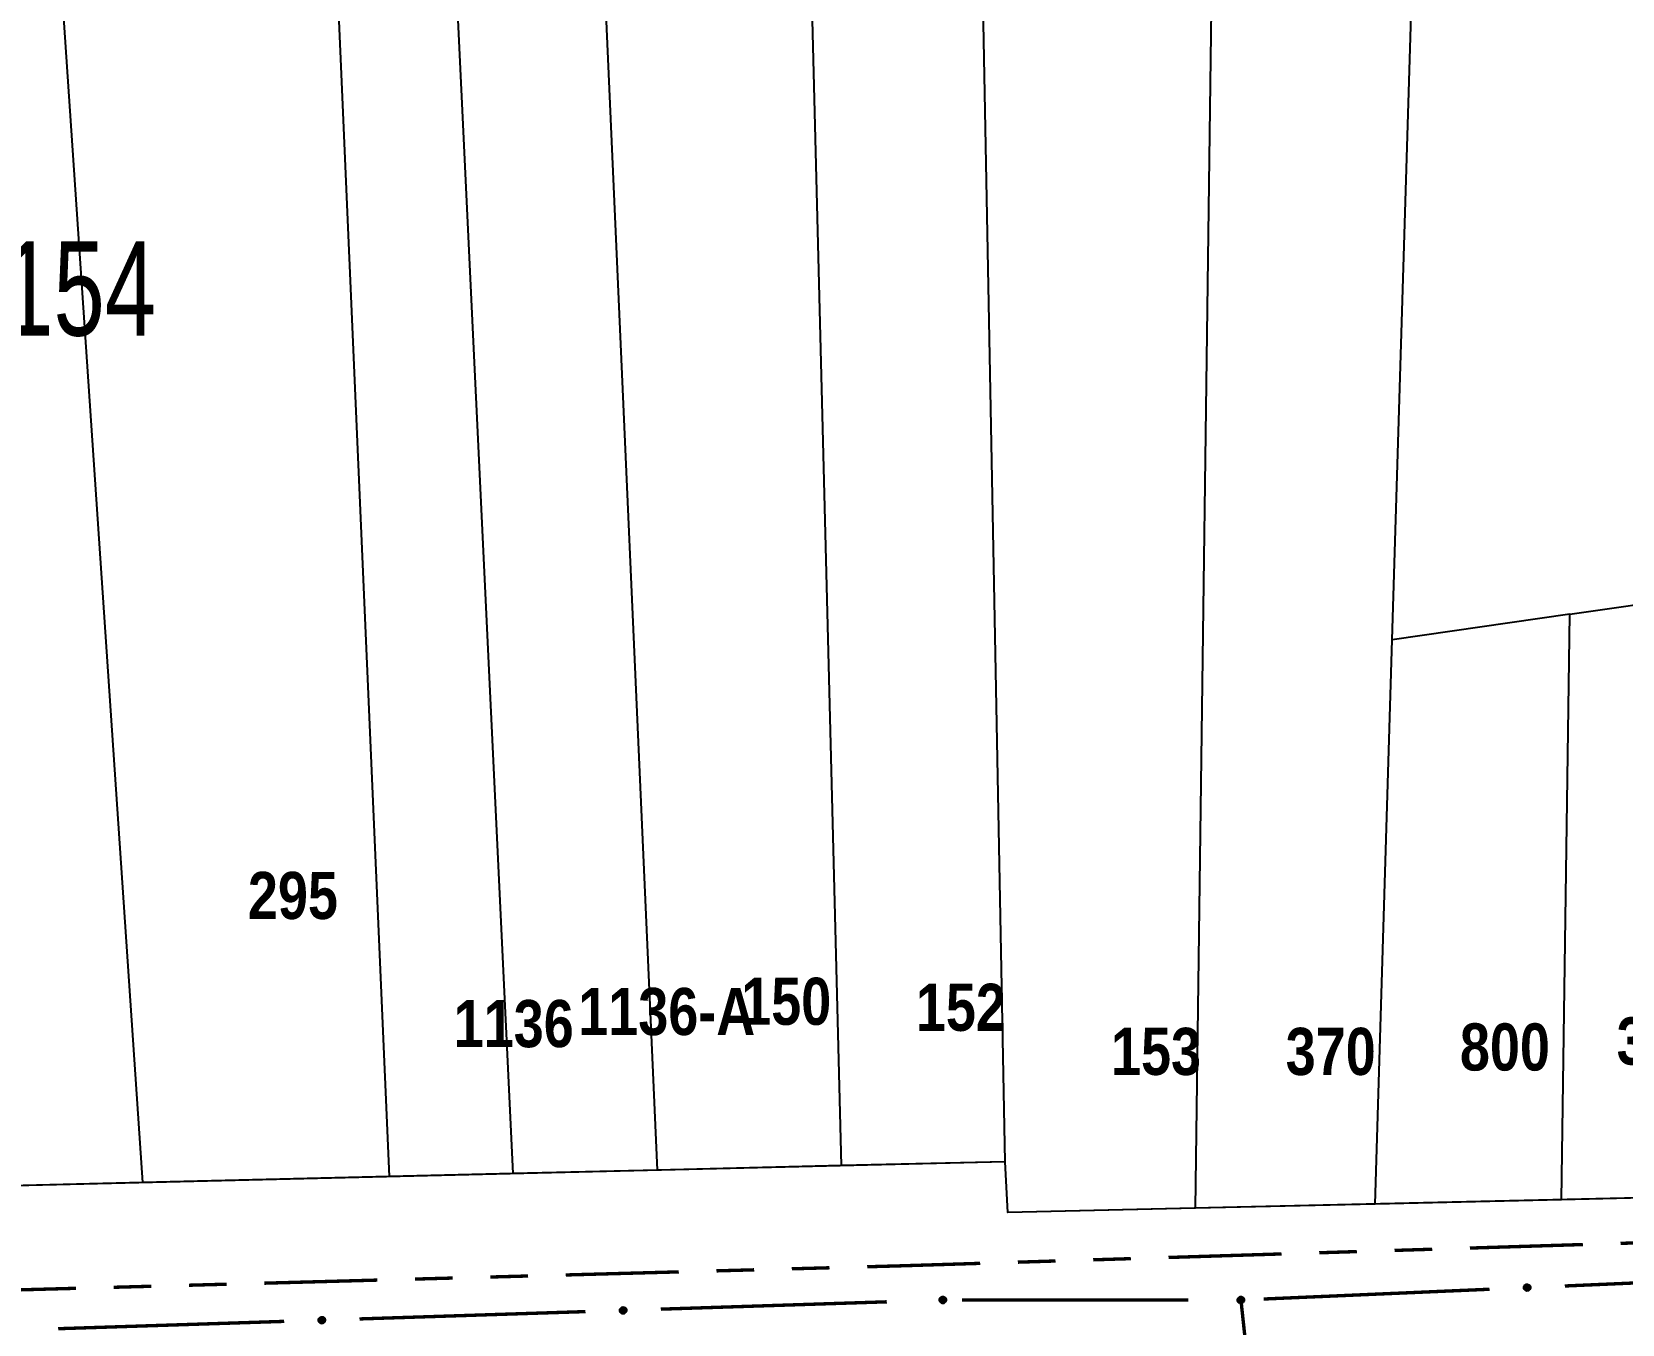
# Model space of a CAD drawing. Extents: x 203591 to 208218, y 4854879 to 4857795.
# Drawn here: x 204951.9 to 205036.3, y 4855694.3 to 4855762.9 of the extents above; entities that cross this region are included whole.
import ezdxf
from ezdxf.enums import TextEntityAlignment as Align

# ---------------------------------------------------------------- set-up
doc = ezdxf.new("R2010")
doc.units = 0
doc.header["$LTSCALE"] = 1.5
doc.header["$MEASUREMENT"] = 0
doc.linetypes.add('PHANTOMX2', pattern=[5, 2.5, -0.5, 0.5, -0.5, 0.5, -0.5])
for name, color, linetype in [('CD-MALHA-LOTES', 40, 'CONTINUOUS'), ('CD_TXT_QUADRA', 7, 'CONTINUOUS'), ('RU-QUADRAS', 210, 'CONTINUOUS'), ('SV-EIXO-RUA-N-PAV', 6, 'CONTINUOUS'), ('SV-RUA-NAO-PAV-S-GUIA-C-GUIA', 7, 'PHANTOMX2'), ('Th_NmrPorta', 7, 'CONTINUOUS')]:
    doc.layers.add(name, color=color, linetype=linetype)
doc.styles.add('ARIAL', font='ARIAL.TTF')
doc.styles.get("Standard").update_dxf_attribs({"font": 'swisscbo.ttf'})

msp = doc.modelspace()

# ---------------------------------------------------------------- linework, layer by layer
at = {"layer": 'CD-MALHA-LOTES', "linetype": 'Continuous', "flags": 128}
for points in [[(205024.08, 4855730.65), (205025.42, 4855774.86)], [(205013.63, 4855700.49), (205014.61, 4855773.42)], [(205003.53, 4855702.96), (205002.23, 4855771.76)], [(204994.85, 4855702.75), (204993.14, 4855770.55)], [(204985.09, 4855702.51), (204982.13, 4855769.08)], [(204977.43, 4855702.33), (204974.29, 4855768.03)], [(204970.87, 4855702.17), (204968.03, 4855767.19)], [(204957.78, 4855701.85), (204953.48, 4855765.25)], [(205033.5, 4855732.01), (205039.92, 4855732.93)], [(205033.5, 4855732.01), (205024.08, 4855730.65)], [(205033.06, 4855700.94), (205033.5, 4855732.01)], [(205023.18, 4855700.71), (205024.08, 4855730.65)], [(204985.09, 4855702.51), (204977.43, 4855702.33)], [(204994.85, 4855702.75), (204985.09, 4855702.51)], [(205003.53, 4855702.96), (204994.85, 4855702.75)], [(205003.68, 4855700.26), (205003.53, 4855702.96)], [(204957.78, 4855701.85), (204937.28, 4855701.35)], [(204970.87, 4855702.17), (204957.78, 4855701.85)], [(204977.43, 4855702.33), (204970.87, 4855702.17)], [(205033.06, 4855700.94), (205023.18, 4855700.71)], [(205038.91, 4855701.08), (205033.06, 4855700.94)], [(205013.63, 4855700.49), (205003.68, 4855700.26)], [(205023.18, 4855700.71), (205013.63, 4855700.49)]]:
    msp.add_lwpolyline(points, dxfattribs=at)
at = {"layer": 'RU-QUADRAS', "color": 6, "linetype": 'Continuous'}
msp.add_lwpolyline([(204872.91, 4855781.96), (205036.91, 4855798.77), (205036.91, 4855802.3), (205110.06, 4855807.85), (205093.69, 4855765.01), (205077.75, 4855765.3), (205077.75, 4855764.02), (205037.03, 4855758.91), (205037.05, 4855754.41), (205042.74, 4855754.41), (205042.74, 4855755.11), (205075.9, 4855757.51), (205089.14, 4855757.54), (205086.01, 4855702.96), (205070.07, 4855702.11), (205070.07, 4855706.24), (205058.61, 4855706.09), (205058.47, 4855701.54), (205003.68, 4855700.26), (205003.53, 4855702.96), (204927.62, 4855701.12)], dxfattribs=at)
at = {"layer": 'SV-EIXO-RUA-N-PAV', "const_width": 0.18, "flags": 128}
for points in [[(205033.238369, 4855696.363711), (205045.227152, 4855696.882445)], [(205017.253325, 4855695.672066), (205029.242108, 4855696.1908)], [(204969.27075, 4855694.615336), (204981.264437, 4855695.004547)], [(204985.262332, 4855695.134283), (204997.256019, 4855695.523494)], [(205001.254453, 4855695.620115), (205013.254453, 4855695.621464)], [(205016.05, 4855695.62), (205016.584187, 4855690.648617)], [(204953.279161, 4855694.096612), (204965.272853, 4855694.485649)]]:
    msp.add_lwpolyline(points, dxfattribs=at)
at = {"layer": 'SV-EIXO-RUA-N-PAV', "flags": 128}
for points in [[(205000.086307, 4855695.730064), (205000.120393, 4855695.765138), (205000.156861, 4855695.788312), (205000.192839, 4855695.798886), (205000.227069, 4855695.79994), (205000.26221, 4855695.797074), (205000.297001, 4855695.786368), (205000.332983, 4855695.765932), (205000.368407, 4855695.731986), (205000.389691, 4855695.693068), (205000.401945, 4855695.65835), (205000.405099, 4855695.62272), (205000.401743, 4855695.58863), (205000.389427, 4855695.552858), (205000.368361, 4855695.516596), (205000.333365, 4855695.481802), (205000.297458, 4855695.459328), (205000.262389, 4855695.450014), (205000.226549, 4855695.44707), (205000.190709, 4855695.450426), (205000.156617, 4855695.461132), (205000.120145, 4855695.482408), (205000.086261, 4855695.517404), (205000.063437, 4855695.552962), (205000.053633, 4855695.587891), (205000.051529, 4855695.62324), (205000.053975, 4855695.658521), (205000.063281, 4855695.693942), (205000.086307, 4855695.730064)], [(205015.901695, 4855695.723767), (205015.934237, 4855695.760277), (205015.969672, 4855695.785002), (205016.005161, 4855695.797118), (205016.039314, 4855695.799647), (205016.074545, 4855695.798298), (205016.109765, 4855695.789102), (205016.146595, 4855695.770237), (205016.18345, 4855695.737849), (205016.206392, 4855695.699886), (205016.220132, 4855695.665728), (205016.224819, 4855695.630267), (205016.222936, 4855695.596064), (205016.212174, 4855695.559795), (205016.192691, 4855695.522658), (205016.159227, 4855695.486387), (205016.124322, 4855695.462386), (205016.089687, 4855695.451569), (205016.054008, 4855695.447082), (205016.018056, 4855695.44889), (205015.983535, 4855695.458116), (205015.946179, 4855695.4778), (205015.910818, 4855695.511302), (205015.886482, 4855695.545843), (205015.875181, 4855695.580316), (205015.871555, 4855695.615543), (205015.872478, 4855695.650896), (205015.880248, 4855695.686685), (205015.901695, 4855695.723767)], [(205031.091934, 4855696.381022), (205031.124476, 4855696.417533), (205031.15991, 4855696.442258), (205031.1954, 4855696.454373), (205031.229552, 4855696.456902), (205031.264784, 4855696.455554), (205031.300004, 4855696.446357), (205031.336834, 4855696.427492), (205031.373689, 4855696.395105), (205031.396631, 4855696.357141), (205031.410371, 4855696.322983), (205031.415058, 4855696.287523), (205031.413175, 4855696.253319), (205031.402412, 4855696.21705), (205031.382929, 4855696.179913), (205031.349466, 4855696.143643), (205031.314561, 4855696.119641), (205031.279926, 4855696.108824), (205031.244247, 4855696.104338), (205031.208295, 4855696.106145), (205031.173774, 4855696.115371), (205031.136418, 4855696.135055), (205031.101057, 4855696.168558), (205031.076721, 4855696.203098), (205031.06542, 4855696.237572), (205031.061794, 4855696.272798), (205031.062717, 4855696.308151), (205031.070487, 4855696.34394), (205031.091934, 4855696.381022)], [(204983.116209, 4855695.174777), (204983.149144, 4855695.210935), (204983.184843, 4855695.235275), (204983.220461, 4855695.247007), (204983.254639, 4855695.249166), (204983.289854, 4855695.247438), (204983.324973, 4855695.237862), (204983.361597, 4855695.218599), (204983.398099, 4855695.185816), (204983.42063, 4855695.147607), (204983.434, 4855695.113302), (204983.438304, 4855695.077793), (204983.436052, 4855695.043612), (204983.424898, 4855695.007461), (204983.405015, 4855694.970537), (204983.371162, 4855694.93463), (204983.336, 4855694.911007), (204983.30125, 4855694.900565), (204983.265524, 4855694.896464), (204983.229594, 4855694.89866), (204983.195175, 4855694.908258), (204983.158034, 4855694.928344), (204983.123036, 4855694.962227), (204983.099075, 4855694.997028), (204983.088147, 4855695.031622), (204983.084902, 4855695.066885), (204983.086206, 4855695.102226), (204983.094363, 4855695.137929), (204983.116209, 4855695.174777)], [(204967.124628, 4855694.655853), (204967.157563, 4855694.69201), (204967.193263, 4855694.71635), (204967.228881, 4855694.728081), (204967.263059, 4855694.73024), (204967.298274, 4855694.728511), (204967.333393, 4855694.718934), (204967.370016, 4855694.699672), (204967.406518, 4855694.666888), (204967.429049, 4855694.628678), (204967.442418, 4855694.594374), (204967.446722, 4855694.558864), (204967.444468, 4855694.524683), (204967.433315, 4855694.488533), (204967.413431, 4855694.451609), (204967.379578, 4855694.415702), (204967.344415, 4855694.39208), (204967.309665, 4855694.381638), (204967.273939, 4855694.377538), (204967.238009, 4855694.379734), (204967.20359, 4855694.389333), (204967.166449, 4855694.40942), (204967.131452, 4855694.443303), (204967.107491, 4855694.478104), (204967.096564, 4855694.512698), (204967.093319, 4855694.547961), (204967.094624, 4855694.583302), (204967.102781, 4855694.619006), (204967.124628, 4855694.655853)]]:
    msp.add_lwpolyline(points, close=True, dxfattribs=at)
for points in [[(205000.063281, 4855695.693942), (205000.368407, 4855695.731986)], [(205000.075635, 4855695.710205), (205000.347171, 4855695.747078)], [(205000.086307, 4855695.730064), (205000.332983, 4855695.765932)], [(205000.10565, 4855695.748415), (205000.307597, 4855695.775728)], [(205000.120393, 4855695.765138), (205000.297001, 4855695.786368)], [(205000.141124, 4855695.778438), (205000.270753, 4855695.790734)], [(205000.156861, 4855695.788312), (205000.26221, 4855695.797074)], [(205015.880248, 4855695.686685), (205016.18345, 4855695.737849)], [(205015.891889, 4855695.703465), (205016.161583, 4855695.752011)], [(205015.901695, 4855695.723767), (205016.146595, 4855695.770237)], [(205015.920229, 4855695.742934), (205016.12081, 4855695.778929)], [(205015.934237, 4855695.760277), (205016.109765, 4855695.789102)], [(205015.954376, 4855695.774459), (205016.083354, 4855695.792332)], [(205015.969672, 4855695.785002), (205016.074545, 4855695.798298)], [(205031.061794, 4855696.272798), (205031.410371, 4855696.322983)], [(205031.062717, 4855696.308151), (205031.396631, 4855696.357141)], [(205031.06542, 4855696.237572), (205031.415058, 4855696.287523)], [(205031.065992, 4855696.291733), (205031.398454, 4855696.341628)], [(205031.066221, 4855696.254866), (205031.41107, 4855696.302566)], [(205031.070487, 4855696.34394), (205031.373689, 4855696.395105)], [(205031.071334, 4855696.326109), (205031.380561, 4855696.376365)], [(205031.074571, 4855696.219717), (205031.411123, 4855696.269789)], [(205031.076721, 4855696.203098), (205031.413175, 4855696.253319)], [(205031.082128, 4855696.360721), (205031.351822, 4855696.409267)], [(205031.0911, 4855696.184921), (205031.403114, 4855696.233932)], [(205031.091934, 4855696.381022), (205031.336834, 4855696.427492)], [(205031.101057, 4855696.168558), (205031.402412, 4855696.21705)], [(205031.110468, 4855696.400189), (205031.311049, 4855696.436184)], [(205031.122508, 4855696.153501), (205031.389652, 4855696.197839)], [(205031.124476, 4855696.417533), (205031.300004, 4855696.446357)], [(205031.136418, 4855696.135055), (205031.382929, 4855696.179913)], [(205031.144615, 4855696.431714), (205031.273592, 4855696.449587)], [(205031.15991, 4855696.442258), (205031.264784, 4855696.455554)], [(205031.160495, 4855696.127828), (205031.358467, 4855696.160979)], [(205031.173774, 4855696.115371), (205031.349466, 4855696.143643)], [(205031.195343, 4855696.111581), (205031.325625, 4855696.130876)], [(205031.208295, 4855696.106145), (205031.314561, 4855696.119641)], [(204983.084902, 4855695.066885), (204983.434, 4855695.113302)], [(204983.086206, 4855695.102226), (204983.42063, 4855695.147607)], [(204983.088147, 4855695.031622), (204983.438304, 4855695.077793)], [(204983.089135, 4855695.048907), (204983.434479, 4855695.092879)], [(204983.089304, 4855695.085774), (204983.422285, 4855695.132075)], [(204983.094363, 4855695.137929), (204983.398099, 4855695.185816)], [(204983.095017, 4855695.12009), (204983.404769, 4855695.167003)], [(204983.097105, 4855695.013669), (204983.434178, 4855695.060104)], [(204983.099075, 4855694.997028), (204983.436052, 4855695.043612)], [(204983.106184, 4855695.154583), (204983.376387, 4855695.200213)], [(204983.113257, 4855694.978697), (204983.425782, 4855695.024335)], [(204983.116209, 4855695.174777), (204983.361597, 4855695.218599)], [(204983.123036, 4855694.962227), (204983.424898, 4855695.007461)], [(204983.134949, 4855695.193744), (204983.335907, 4855695.22757)], [(204983.144323, 4855694.946939), (204983.411931, 4855694.988389)], [(204983.149144, 4855695.210935), (204983.324973, 4855695.237862)], [(204983.158034, 4855694.928344), (204983.405015, 4855694.970537)], [(204983.169434, 4855695.224898), (204983.298597, 4855695.241377)], [(204983.182031, 4855694.920858), (204983.38035, 4855694.951868)], [(204983.184843, 4855695.235275), (204983.289854, 4855695.247438)], [(204983.195175, 4855694.908258), (204983.371162, 4855694.93463)], [(204983.216702, 4855694.904235), (204983.347184, 4855694.922122)], [(204983.229594, 4855694.89866), (204983.336, 4855694.911007)], [(205000.051529, 4855695.62324), (205000.401945, 4855695.65835)], [(205000.053633, 4855695.587891), (205000.405099, 4855695.62272)], [(205000.053975, 4855695.658521), (205000.389691, 4855695.693068)], [(205000.055179, 4855695.605134), (205000.401764, 4855695.637922)], [(205000.056539, 4855695.641977), (205000.390843, 4855695.677492)], [(205000.062006, 4855695.569658), (205000.400403, 4855695.605173)], [(205000.063358, 4855695.67609), (205000.374465, 4855695.712968)], [(205000.063437, 4855695.552962), (205000.401743, 4855695.58863)], [(205000.077019, 4855695.534182), (205000.390856, 4855695.569695)], [(205000.086261, 4855695.517404), (205000.389427, 4855695.552858)], [(205000.107043, 4855695.501436), (205000.37585, 4855695.534215)], [(205000.120145, 4855695.482408), (205000.368361, 4855695.516596)], [(205000.143888, 4855695.47415), (205000.343105, 4855695.498734)], [(205000.156617, 4855695.461132), (205000.333365, 4855695.481802)], [(205000.178003, 4855695.456415), (205000.308995, 4855695.470075)], [(205000.190709, 4855695.450426), (205000.297458, 4855695.459328)], [(205015.871555, 4855695.615543), (205016.220132, 4855695.665728)], [(205015.872478, 4855695.650896), (205016.206392, 4855695.699886)], [(205015.875181, 4855695.580316), (205016.224819, 4855695.630267)], [(205015.875753, 4855695.634477), (205016.208215, 4855695.684373)], [(205015.875983, 4855695.597611), (205016.220832, 4855695.645311)], [(205015.881095, 4855695.668853), (205016.190323, 4855695.71911)], [(205015.884332, 4855695.562461), (205016.220884, 4855695.612534)], [(205015.886482, 4855695.545843), (205016.222936, 4855695.596064)], [(205015.900862, 4855695.527666), (205016.212875, 4855695.576677)], [(205015.910818, 4855695.511302), (205016.212174, 4855695.559795)], [(205015.932269, 4855695.496245), (205016.199413, 4855695.540583)], [(205015.946179, 4855695.4778), (205016.192691, 4855695.522658)], [(205015.970256, 4855695.470573), (205016.168229, 4855695.503723)], [(205015.983535, 4855695.458116), (205016.159227, 4855695.486387)], [(205016.005104, 4855695.454325), (205016.135386, 4855695.473621)], [(205016.018056, 4855695.44889), (205016.124322, 4855695.462386)], [(204967.093319, 4855694.547961), (204967.442418, 4855694.594374)], [(204967.094624, 4855694.583302), (204967.429049, 4855694.628678)], [(204967.096564, 4855694.512698), (204967.446722, 4855694.558864)], [(204967.097552, 4855694.529983), (204967.442897, 4855694.57395)], [(204967.097722, 4855694.56685), (204967.430704, 4855694.613147)], [(204967.102781, 4855694.619006), (204967.406518, 4855694.666888)], [(204967.103435, 4855694.601166), (204967.413188, 4855694.648075)], [(204967.105521, 4855694.494745), (204967.442595, 4855694.541175)], [(204967.107491, 4855694.478104), (204967.444468, 4855694.524683)], [(204967.114603, 4855694.635659), (204967.384806, 4855694.681285)], [(204967.121673, 4855694.459773), (204967.434198, 4855694.505406)], [(204967.124628, 4855694.655853), (204967.370016, 4855694.699672)], [(204967.131452, 4855694.443303), (204967.433315, 4855694.488533)], [(204967.143368, 4855694.674819), (204967.344327, 4855694.708642)], [(204967.152739, 4855694.428015), (204967.420347, 4855694.469461)], [(204967.157563, 4855694.69201), (204967.333393, 4855694.718934)], [(204967.166449, 4855694.40942), (204967.413431, 4855694.451609)], [(204967.177854, 4855694.705973), (204967.307017, 4855694.72245)], [(204967.190446, 4855694.401933), (204967.388766, 4855694.43294)], [(204967.193263, 4855694.71635), (204967.298274, 4855694.728511)], [(204967.20359, 4855694.389333), (204967.379578, 4855694.415702)], [(204967.225117, 4855694.385309), (204967.3556, 4855694.403194)], [(204967.238009, 4855694.379734), (204967.344415, 4855694.39208)]]:
    msp.add_lwpolyline(points, dxfattribs=at)
at = {"layer": 'SV-RUA-NAO-PAV-S-GUIA-C-GUIA', "const_width": 0.18, "flags": 128}
for points in [[(205022.201104, 4855698.189069), (205020.202077, 4855698.126679)], [(205026.199157, 4855698.31385), (205024.200131, 4855698.251459)], [(205034.195264, 4855698.563412), (205028.198184, 4855698.37624)], [(205037.29, 4855698.66), (205036.19429, 4855698.625802)], [(204994.214308, 4855697.330096), (204992.21505, 4855697.275609)], [(204997.88, 4855697.43), (204996.213565, 4855697.384583)], [(204998.212785, 4855697.440383), (204997.88, 4855697.43)], [(205002.210838, 4855697.565164), (204998.212785, 4855697.440383)], [(205006.208891, 4855697.689945), (205004.209864, 4855697.627555)], [(205010.206944, 4855697.814726), (205008.207918, 4855697.752336)], [(205018.203051, 4855698.064288), (205012.205971, 4855697.877117)], [(204970.223216, 4855696.67625), (204964.225443, 4855696.512788)], [(204974.221731, 4855696.785224), (204972.222473, 4855696.730737)], [(204978.220246, 4855696.894198), (204976.220989, 4855696.839711)], [(204986.217277, 4855697.112147), (204980.219504, 4855696.948686)], [(204990.215792, 4855697.221122), (204988.216535, 4855697.166635)], [(204954.229155, 4855696.240352), (204948.231382, 4855696.07689)], [(204958.22767, 4855696.349326), (204956.228412, 4855696.294839)], [(204962.226185, 4855696.458301), (204960.226928, 4855696.403813)]]:
    msp.add_lwpolyline(points, dxfattribs=at)

# ---------------------------------------------------------------- texts
at = {"layer": 'CD_TXT_QUADRA', "style": 'ARIAL', "width": 0.7}
msp.add_text('318825154', height=5, dxfattribs=at).set_placement((204934, 4855746.8))
at = {"layer": 'Th_NmrPorta', "color": 1}
for s, p in [('295', (204963.348675, 4855717.090115)), ('150', (204989.527972, 4855711.473117)), ('1136-A', (204980.880914, 4855710.930366)), ('152', (204998.797972, 4855711.153117)), ('1136', (204974.270914, 4855710.290366)), ('153', (205009.155234, 4855708.813823)), ('370', (205018.425234, 4855708.813823)), ('800', (205027.67023, 4855709.049088)), ('373', (205035.99023, 4855709.369088))]:
    msp.add_text(s, height=2.5, dxfattribs=at).set_placement(p, align=Align.MIDDLE_LEFT)

doc.saveas('drawing.dxf')
